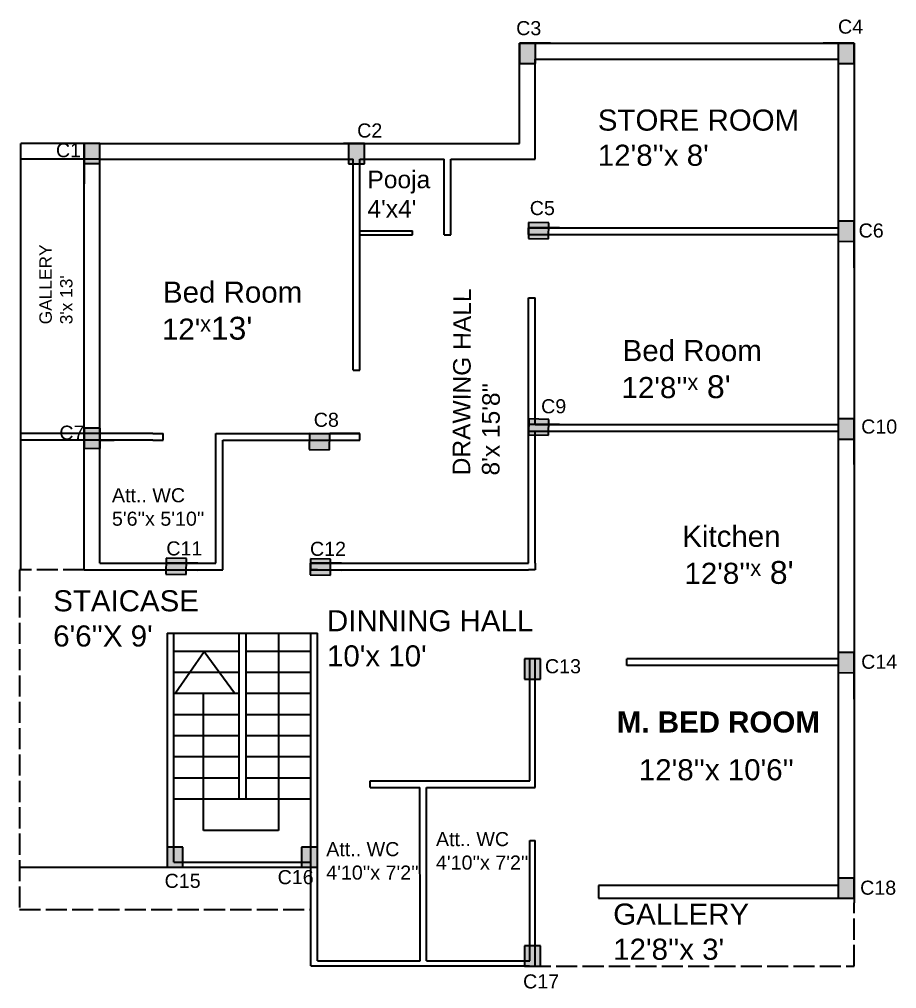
# Model space of a CAD drawing. Header units: feet. Extents: x -818749 to 7402802, y -779513 to 6609444.
# Drawn here: x -816632 to -816133, y -778463 to -777912 of the extents above; entities that cross this region are included whole.
import ezdxf

# ---------------------------------------------------------------- set-up
doc = ezdxf.new("R2010")
doc.units = ezdxf.units.FT
doc.header["$MEASUREMENT"] = 0
doc.linetypes.add('ACAD_ISO02W100', pattern=[15, 12, -3])
doc.linetypes.add('CENTER2', pattern=[1.125, 0.75, -0.125, 0.125, -0.125])
doc.layers.add('GRID', color=7, linetype='CENTER2', plot=False)
doc.styles.get("Standard").update_dxf_attribs({"font": 'arial.ttf'})

msp = doc.modelspace()

# ---------------------------------------------------------------- hatches: boundary and pattern name
at = {"layer": 'GRID', "linetype": 'ByBlock', "true_color": 0xed1f24}
h = msp.add_hatch(color=240, dxfattribs=at)
h.dxf.hatch_style = 1
h.paths.add_polyline_path([(-816331.11933, -778034.07069), (-816333.70307, -778034.06596), (-816342.47966, -778034.06596), (-816342.49136, -778036.30603), (-816331.17743, -778036.4341)])
h.paths.add_polyline_path([(-816157.33136, -777925.28235), (-816166.35567, -777925.27115), (-816166.35567, -777934.22596), (-816166.33136, -777934.22596), (-816166.33136, -777936.76077), (-816157.33136, -777936.77194)])
h.paths.add_polyline_path([(-816157.34154, -778026.43996), (-816166.33136, -778026.42881), (-816166.33136, -778030.22596), (-816166.33136, -778037.9184), (-816157.34154, -778037.92955)])
h.paths.add_polyline_path([(-816338.64705, -777925.3009), (-816347.65136, -777925.28972), (-816347.65136, -777934.22596), (-816347.65136, -777936.77931), (-816338.65136, -777936.79048), (-816338.65136, -777934.22596)])
h.paths.add_polyline_path([(-816157.33136, -778138.9493), (-816166.33136, -778138.93813), (-816166.33136, -778142.06596), (-816166.33136, -778150.42772), (-816157.33136, -778150.43889), (-816157.33136, -778141.83685)])
h.paths.add_polyline_path([(-816157.33136, -778404.44306), (-816157.33136, -778400.17476), (-816166.30592, -778400.16362), (-816166.30592, -778411.6149), (-816157.33136, -778411.6149)])
h.paths.add_polyline_path([(-816157.33136, -778275.4876), (-816157.33136, -778271.8322), (-816166.28758, -778271.82109), (-816166.28758, -778283.31068), (-816157.33136, -778283.32179)])
h.paths.add_polyline_path([(-816335.73574, -778275.47116), (-816338.65136, -778275.46755), (-816338.65136, -778286.95713), (-816335.73574, -778286.96075)])
h.paths.add_polyline_path([(-816338.65136, -778275.46755), (-816341.75815, -778275.46369), (-816341.75815, -778286.95328), (-816338.65136, -778286.95713)])
h.paths.add_polyline_path([(-816341.75815, -778275.46369), (-816344.81046, -778275.4599), (-816344.81046, -778286.94949), (-816341.75815, -778286.95328)])
h.paths.add_polyline_path([(-816331.04189, -778145.92693), (-816338.65136, -778145.91299), (-816338.65136, -778148.145), (-816331.08535, -778148.27562)])
h.paths.add_polyline_path([(-816330.97054, -778142.07096), (-816333.70081, -778142.06596), (-816338.65136, -778142.06596), (-816338.65136, -778142.05689), (-816342.46169, -778142.04991), (-816342.49136, -778143.65334), (-816342.49136, -778145.90596), (-816338.65136, -778145.91299), (-816338.65136, -778145.90596), (-816331.0415, -778145.90596)])
h.paths.add_polyline_path([(-816330.91746, -778139.20244), (-816338.65136, -778139.06893), (-816338.65136, -778142.05689), (-816333.70081, -778142.06596), (-816330.97044, -778142.06596)])
h.paths.add_polyline_path([(-816338.65136, -778139.06893), (-816342.40533, -778139.00412), (-816342.46169, -778142.04991), (-816338.65136, -778142.05689)])
h.paths.add_polyline_path([(-816338.65136, -778145.91299), (-816342.49136, -778145.90596), (-816342.49136, -778148.07871), (-816338.65136, -778148.145)])
h.paths.add_polyline_path([(-816435.88021, -777982.27103), (-816444.95494, -777982.25977), (-816444.95494, -777991.22596), (-816442.33136, -777991.22596), (-816442.33136, -777993.75262), (-816438.49136, -777993.75738), (-816438.49136, -777991.22596), (-816435.88021, -777991.22596)])
h.paths.add_polyline_path([(-816435.88021, -777991.22596), (-816438.49136, -777991.22596), (-816438.49136, -777993.75738), (-816435.88021, -777993.76062)])
h.paths.add_polyline_path([(-816442.33136, -777991.22596), (-816444.95494, -777991.22596), (-816444.95494, -777993.74936), (-816442.33136, -777993.75262)], flags=17)
h.paths.add_polyline_path([(-816586.33136, -777982.20544), (-816595.33136, -777982.19427), (-816595.33136, -777993.68386), (-816586.33136, -777993.69503)])
h.paths.add_polyline_path([(-816586.33136, -778144.20988), (-816595.30325, -778144.19875), (-816595.30325, -778155.68834), (-816586.33136, -778155.69947), (-816586.33136, -778147.22596)])
h.paths.add_polyline_path([(-816537.27115, -778224.90985), (-816539.39428, -778224.90596), (-816548.76263, -778224.90596), (-816548.80515, -778227.20377), (-816537.31727, -778227.40209)])
h.paths.add_polyline_path([(-816537.2001, -778221.06998), (-816539.39428, -778221.06596), (-816548.69157, -778221.06596), (-816548.76263, -778224.90596), (-816539.39428, -778224.90596), (-816537.27108, -778224.90596)])
h.paths.add_polyline_path([(-816537.14938, -778218.32891), (-816548.63725, -778218.1306), (-816548.69157, -778221.06596), (-816548.18484, -778221.06596), (-816548.18484, -778221.04985), (-816539.39428, -778221.06596), (-816537.20002, -778221.06596)])
h.paths.add_polyline_path([(-816455.20438, -778224.91067), (-816457.77661, -778224.90596), (-816462.49136, -778224.90596), (-816466.33136, -778224.90596), (-816466.69584, -778224.90596), (-816466.74723, -778227.68323), (-816455.25935, -778227.88155)])
h.paths.add_polyline_path([(-816455.13332, -778221.0708), (-816457.77661, -778221.06596), (-816466.56717, -778221.06596), (-816466.56717, -778224.88985), (-816457.77661, -778224.90596), (-816455.20429, -778224.90596)])
h.paths.add_polyline_path([(-816455.09146, -778218.80837), (-816466.57933, -778218.61005), (-816466.62448, -778221.04975), (-816457.77661, -778221.06596), (-816455.13323, -778221.06596)])
h.paths.add_polyline_path([(-816455.63342, -778147.40469), (-816465.98664, -778147.22596), (-816467.12166, -778147.22596), (-816467.19272, -778151.06596), (-816455.70117, -778151.06596)])
h.paths.add_polyline_path([(-816455.70117, -778151.06596), (-816467.19272, -778151.06596), (-816467.28919, -778156.27955), (-816455.80131, -778156.47787)])
h.paths.add_polyline_path([(-816338.65136, -778438.74981), (-816341.75815, -778438.74595), (-816341.75815, -778447.23735), (-816344.80768, -778447.23601), (-816344.80768, -778450.17399), (-816341.97353, -778450.17527), (-816338.65136, -778450.21133)])
h.paths.add_polyline_path([(-816341.75815, -778438.74595), (-816344.80768, -778438.74217), (-816344.80768, -778447.23601), (-816341.75815, -778447.23735)])
h.paths.add_polyline_path([(-816335.73296, -778438.75343), (-816338.65136, -778438.74981), (-816338.65136, -778450.23869), (-816335.73296, -778450.23869)])
h.paths.add_polyline_path([(-816466.32039, -778382.55289), (-816471.69317, -778382.54622), (-816471.69317, -778391.06694), (-816466.3198, -778391.06697)])
h.paths.add_polyline_path([(-816462.61844, -778382.55749), (-816466.32039, -778382.55289), (-816466.3198, -778391.06697), (-816466.31959, -778394.04248), (-816462.61844, -778394.04707)])
h.paths.add_polyline_path([(-816466.3198, -778391.06697), (-816471.69317, -778391.06694), (-816471.69317, -778394.03581), (-816466.31959, -778394.04248)])
h.paths.add_polyline_path([(-816544.3327, -778382.54645), (-816548.17242, -778382.54168), (-816548.17252, -778394.03127), (-816539.11721, -778394.04251), (-816539.11721, -778391.06651), (-816544.33277, -778391.06647)])
h.paths.add_polyline_path([(-816539.11721, -778382.55292), (-816544.3327, -778382.54645), (-816544.33277, -778391.06647), (-816539.11721, -778391.06651)], flags=17)
h = msp.add_hatch(color=240, dxfattribs=at)
h.dxf.hatch_style = 1
h.paths.add_polyline_path([(-816342.44396, -778027.23077), (-816342.45952, -778030.20991), (-816333.70307, -778030.22596), (-816331.02483, -778030.22596), (-816330.95609, -778027.42908)])
h.paths.add_polyline_path([(-816333.70307, -778034.06596), (-816331.11922, -778034.06596), (-816331.02495, -778030.23086), (-816333.70307, -778030.22596), (-816342.49136, -778030.22596), (-816342.49136, -778034.04986)])

# ---------------------------------------------------------------- linework, layer by layer
at = {"linetype": 'ByBlock'}
for p, q in [((-816338.64705, -777925.3009), (-816347.72178, -777925.28964)), ((-816347.72178, -777925.28964), (-816347.72178, -777936.77922)), ((-816330.07025, -777925.25817), (-816347.65136, -777925.22596)), ((-816347.65136, -777925.22596), (-816347.65136, -777934.22596)), ((-816338.64705, -777936.79049), (-816338.64705, -777925.3009)), ((-816157.33136, -777925.25817), (-816174.91248, -777925.22596)), ((-816157.28095, -777925.28241), (-816166.35567, -777925.27115)), ((-816166.35567, -777925.27115), (-816166.35567, -777936.76074)), ((-816157.33136, -777934.25817), (-816157.33136, -777925.25817)), ((-816157.28095, -777936.772), (-816157.28095, -777925.28241)), ((-816338.65136, -777934.24244), (-816330.07025, -777934.25817)), ((-816330.07025, -777934.25817), (-816330.07025, -777934.22596)), ((-816174.91248, -777934.22596), (-816166.33136, -777934.24168)), ((-816595.33136, -777982.19419), (-816595.39969, -777993.68378)), ((-816586.32497, -777982.20545), (-816595.33136, -777982.19419)), ((-816595.33136, -777982.22596), (-816595.33136, -778005.20513)), ((-816586.33136, -778005.20513), (-816586.33136, -777982.22596)), ((-816586.32497, -777993.69504), (-816586.32497, -777982.20545)), ((-816438.85095, -777982.22596), (-816447.85095, -777982.22596)), ((-816435.88021, -777982.27103), (-816444.95494, -777982.25977)), ((-816444.95494, -777982.25977), (-816444.95494, -777993.74936)), ((-816435.88021, -777993.76062), (-816435.88021, -777982.27103)), ((-816324.91252, -778030.24206), (-816342.49363, -778030.20985)), ((-816342.49363, -778030.20985), (-816342.49363, -778034.04985)), ((-816330.95609, -778027.42908), (-816342.44396, -778027.23077)), ((-816331.17743, -778036.4341), (-816330.95609, -778027.42908)), ((-816157.34154, -778026.43996), (-816166.41626, -778026.4287)), ((-816166.41626, -778026.4287), (-816166.41626, -778037.91829)), ((-816166.33136, -778030.01891), (-816166.33136, -778052.99808)), ((-816157.34154, -778037.92955), (-816157.34154, -778026.43996)), ((-816157.33136, -778052.99808), (-816157.33136, -778030.01891)), ((-816342.49363, -778034.04985), (-816324.91252, -778034.08206)), ((-816324.91252, -778034.08206), (-816324.91252, -778034.06596)), ((-816342.49136, -778036.30603), (-816331.17743, -778036.4341)), ((-816330.91746, -778139.20244), (-816342.40533, -778139.00412)), ((-816331.08535, -778148.27562), (-816330.91746, -778139.20244)), ((-816157.31625, -778138.94932), (-816166.39097, -778138.93806)), ((-816166.39097, -778138.93806), (-816166.39097, -778150.42765)), ((-816157.31625, -778150.43891), (-816157.31625, -778138.94932)), ((-816586.22852, -778144.21001), (-816595.30325, -778144.19875)), ((-816595.30325, -778144.19875), (-816595.30325, -778155.68834)), ((-816586.22852, -778155.6996), (-816586.22852, -778144.21001)), ((-816324.91025, -778142.08206), (-816342.49136, -778142.04985)), ((-816342.49136, -778142.04985), (-816342.49136, -778145.90596)), ((-816342.49136, -778145.90596), (-816324.91025, -778145.93817)), ((-816324.91025, -778145.93817), (-816324.91025, -778145.90596)), ((-816166.33136, -778141.83685), (-816166.33136, -778164.81602)), ((-816157.33136, -778164.81602), (-816157.33136, -778141.83685)), ((-816595.33136, -778147.20985), (-816595.3384, -778151.05065)), ((-816556.33136, -778147.22596), (-816586.33136, -778147.22596)), ((-816578.19201, -778147.24206), (-816586.33136, -778147.22677)), ((-816556.33136, -778151.06596), (-816586.33136, -778151.06715)), ((-816586.33136, -778151.06715), (-816578.19201, -778151.08206)), ((-816578.19201, -778151.08206), (-816578.19201, -778151.06683)), ((-816520.33136, -778151.06596), (-816520.33136, -778147.22596)), ((-816455.63342, -778147.40469), (-816467.1213, -778147.20637)), ((-816455.80131, -778156.47787), (-816455.63342, -778147.40469)), ((-816455.62022, -778151.05065), (-816438.47383, -778151.08206)), ((-816455.61318, -778147.20985), (-816455.61321, -778147.22596)), ((-816438.47383, -778147.24206), (-816455.61318, -778147.20985)), ((-816438.47383, -778151.08206), (-816438.47383, -778147.24206)), ((-816342.57323, -778148.0773), (-816331.08535, -778148.27562)), ((-816467.28919, -778156.27955), (-816455.80131, -778156.47787)), ((-816537.14938, -778218.32891), (-816548.63725, -778218.1306)), ((-816530.60372, -778221.08206), (-816548.18484, -778221.04985)), ((-816548.18484, -778221.04985), (-816548.18484, -778221.06596)), ((-816537.31727, -778227.40209), (-816537.14938, -778218.32891)), ((-816455.09146, -778218.80837), (-816466.57933, -778218.61005)), ((-816448.98606, -778221.08206), (-816466.56717, -778221.04985)), ((-816466.56717, -778221.04985), (-816466.56717, -778224.88985)), ((-816455.25935, -778227.88155), (-816455.09146, -778218.80837)), ((-816548.80515, -778227.20377), (-816537.31727, -778227.40209)), ((-816548.18484, -778224.88985), (-816530.60372, -778224.92206)), ((-816530.60372, -778224.92206), (-816530.60372, -778224.90596)), ((-816466.74723, -778227.68323), (-816455.25935, -778227.88155)), ((-816466.56717, -778224.88985), (-816448.98606, -778224.92206)), ((-816448.98606, -778224.92206), (-816448.98606, -778224.90596)), ((-816548.17139, -778260.90526), (-816548.17252, -778394.05475)), ((-816157.21286, -778271.83235), (-816166.28758, -778271.82109)), ((-816166.28758, -778271.82109), (-816166.28758, -778283.31068)), ((-816157.21286, -778283.32194), (-816157.21286, -778271.83235)), ((-816335.73574, -778275.47116), (-816344.81046, -778275.4599)), ((-816344.81046, -778275.4599), (-816344.81046, -778286.94949)), ((-816338.65136, -778275.43866), (-816341.75815, -778275.43866)), ((-816338.65136, -778298.41783), (-816338.65136, -778275.43866)), ((-816335.73574, -778286.96075), (-816335.73574, -778275.47116)), ((-816166.33136, -778275.4876), (-816166.33136, -778298.46678)), ((-816157.33136, -778298.46678), (-816157.33136, -778275.4876)), ((-816548.17233, -778371.07563), (-816548.17252, -778371.07563)), ((-816548.17252, -778371.07563), (-816548.17252, -778394.0548)), ((-816462.56795, -778394.05529), (-816462.56795, -778371.07612)), ((-816539.11721, -778382.55292), (-816548.19194, -778382.54166)), ((-816548.19194, -778382.54166), (-816548.19194, -778394.03125)), ((-816539.11721, -778394.04251), (-816539.11721, -778382.55292)), ((-816462.61844, -778382.55749), (-816471.69317, -778382.54622)), ((-816471.69317, -778382.54622), (-816471.69317, -778394.03581)), ((-816462.61844, -778394.04707), (-816462.61844, -778382.55749)), ((-816548.17252, -778394.0548), (-816539.17252, -778394.0548)), ((-816471.56795, -778394.05524), (-816471.56795, -778394.05529)), ((-816471.56795, -778394.05529), (-816466.31959, -778394.05529)), ((-816302.65136, -778404.42696), (-816302.65136, -778411.6149)), ((-816174.91248, -778404.41085), (-816174.91248, -778404.42696)), ((-816157.2312, -778400.17488), (-816166.30592, -778400.16362)), ((-816166.30592, -778400.16362), (-816166.30592, -778411.65321)), ((-816157.33136, -778411.6149), (-816157.33136, -778404.44306)), ((-816157.2312, -778411.66447), (-816157.2312, -778400.17488)), ((-816302.65136, -778411.6149), (-816157.33136, -778411.6149)), ((-816338.65136, -778450.23869), (-816338.65136, -778427.25951)), ((-816335.73296, -778438.75343), (-816344.80768, -778438.74217)), ((-816344.80768, -778438.74217), (-816344.80768, -778450.23175)), ((-816335.73296, -778450.24302), (-816335.73296, -778438.75343))]:
    msp.add_line(p, q, dxfattribs=at)
for p, q in [((-816347.65136, -777925.22596), (-816157.33136, -777925.22596)), ((-816347.65136, -777982.22596), (-816347.65136, -777925.22596)), ((-816347.65136, -777925.22596), (-816157.33136, -777925.22596)), ((-816347.65136, -777982.22596), (-816347.65136, -777925.22596)), ((-816157.33136, -777925.22596), (-816157.33136, -778414.27866)), ((-816157.33136, -777925.22596), (-816157.33136, -778414.27866)), ((-816338.65136, -777934.22596), (-816166.33136, -777934.22596)), ((-816338.65136, -777982.22596), (-816338.65136, -777934.22596)), ((-816338.65136, -777934.22596), (-816166.33136, -777934.22596)), ((-816338.65136, -777982.22596), (-816338.65136, -777934.22596)), ((-816166.33136, -777934.22596), (-816166.33136, -777982.22596)), ((-816166.33136, -777934.22596), (-816166.33136, -777982.22596)), ((-816631.33136, -778224.88964), (-816631.33136, -777982.19419)), ((-816595.33136, -778224.88964), (-816595.33136, -777982.19419)), ((-816586.33136, -777982.22596), (-816347.65136, -777982.22596)), ((-816586.33136, -777982.22596), (-816347.65136, -777982.22596)), ((-816338.65136, -777991.22596), (-816338.65136, -777982.22596)), ((-816338.65136, -777991.22596), (-816338.65136, -777982.22596)), ((-816166.33136, -777982.22596), (-816166.33136, -778030.22596)), ((-816166.33136, -777982.22596), (-816166.33136, -778030.22596)), ((-816586.33136, -777991.22596), (-816442.33136, -777991.22596)), ((-816586.33136, -778147.22596), (-816586.33136, -777991.22596)), ((-816586.33136, -777991.22596), (-816442.33136, -777991.22596)), ((-816586.33136, -778147.22596), (-816586.33136, -777991.22596)), ((-816442.33136, -778111.22596), (-816442.33136, -777991.22596)), ((-816442.33136, -778111.22596), (-816442.33136, -777991.22596)), ((-816438.49136, -777991.22596), (-816390.49136, -777991.22596)), ((-816438.49136, -778111.22596), (-816438.49136, -777991.22596)), ((-816438.49136, -777991.22596), (-816390.49136, -777991.22596)), ((-816438.49136, -778111.22596), (-816438.49136, -777991.22596)), ((-816390.49136, -778034.24182), (-816390.49136, -777991.22596)), ((-816390.49136, -778034.24182), (-816390.49136, -777991.22596)), ((-816386.65136, -777991.22596), (-816342.49136, -777991.22596)), ((-816386.65136, -778034.24182), (-816386.65136, -777991.22596)), ((-816386.65136, -777991.22596), (-816338.65136, -777991.22596)), ((-816386.65136, -778034.24182), (-816386.65136, -777991.22596)), ((-816342.49136, -778034.06596), (-816342.49136, -778030.22596)), ((-816342.49136, -778030.22596), (-816166.33136, -778030.22596)), ((-816342.49136, -778034.06596), (-816342.49136, -778030.22596)), ((-816338.65136, -778030.22596), (-816166.33136, -778030.22596)), ((-816438.49136, -778032.04292), (-816408.49136, -778032.04292)), ((-816438.49136, -778034.24182), (-816408.49136, -778034.24182)), ((-816438.49136, -778034.24182), (-816408.49136, -778034.24182)), ((-816438.49136, -778034.24182), (-816408.49136, -778034.24182)), ((-816408.49136, -778034.24182), (-816408.49136, -778032.04292)), ((-816390.49136, -778034.24182), (-816386.65136, -778034.24182)), ((-816390.49136, -778034.24182), (-816386.65136, -778034.24182)), ((-816390.49136, -778034.24182), (-816386.65136, -778034.24182)), ((-816390.49136, -778034.24182), (-816386.65136, -778034.24182)), ((-816342.49136, -778034.06596), (-816166.33136, -778034.06596)), ((-816338.65136, -778034.06596), (-816166.33136, -778034.06596)), ((-816166.33136, -778034.06596), (-816166.33136, -778142.06596)), ((-816166.33136, -778034.06596), (-816166.33136, -778142.06596)), ((-816342.49136, -778221.06596), (-816342.49136, -778070.06596)), ((-816342.49136, -778070.06596), (-816338.65136, -778070.06596)), ((-816342.49136, -778221.06596), (-816342.49136, -778070.06596)), ((-816338.65136, -778142.06596), (-816338.65136, -778070.06596)), ((-816338.65136, -778142.06596), (-816338.65136, -778070.06596)), ((-816442.33136, -778111.22596), (-816438.49136, -778111.22596)), ((-816338.65136, -778142.06596), (-816166.33136, -778142.06596)), ((-816338.65136, -778142.06596), (-816166.33136, -778142.06596)), ((-816338.65136, -778145.90596), (-816290.65136, -778145.90596)), ((-816338.65136, -778221.06596), (-816338.65136, -778145.90596)), ((-816338.65136, -778145.90596), (-816290.65136, -778145.90596)), ((-816338.65136, -778221.06596), (-816338.65136, -778145.90596)), ((-816286.81136, -778145.90596), (-816245.87248, -778145.90596)), ((-816286.81136, -778145.90596), (-816245.87248, -778145.90596)), ((-816245.87248, -778145.90596), (-816166.33136, -778145.90596)), ((-816242.03248, -778145.90596), (-816166.33136, -778145.90596)), ((-816166.33136, -778145.90596), (-816166.33136, -778275.43866)), ((-816166.33136, -778145.90596), (-816166.33136, -778275.43866)), ((-816586.33136, -778221.06596), (-816586.33136, -778147.22596)), ((-816586.33136, -778221.06596), (-816586.33136, -778151.06596)), ((-816556.33136, -778147.22596), (-816550.33136, -778147.22596)), ((-816556.33136, -778147.22596), (-816550.33136, -778147.22596)), ((-816556.33136, -778151.06596), (-816550.33136, -778151.06596)), ((-816556.33136, -778151.06596), (-816550.33136, -778151.06596)), ((-816550.33136, -778151.06596), (-816550.33136, -778147.22596)), ((-816520.33136, -778147.22596), (-816442.33136, -778147.22596)), ((-816520.33136, -778147.22596), (-816438.49136, -778147.22596)), ((-816520.33136, -778221.06596), (-816520.33136, -778151.06596)), ((-816520.33136, -778221.06596), (-816520.33136, -778151.06596)), ((-816516.49136, -778151.06596), (-816442.33136, -778151.06596)), ((-816516.49136, -778221.06596), (-816516.49136, -778151.06596)), ((-816516.49136, -778151.06596), (-816438.49136, -778151.06596)), ((-816516.49136, -778224.90596), (-816516.49136, -778151.06596)), ((-816438.49136, -778151.06596), (-816438.49136, -778147.22596)), ((-816438.49136, -778151.06596), (-816438.49136, -778147.22596)), ((-816586.33136, -778221.06596), (-816520.33136, -778221.06596)), ((-816586.33136, -778221.06596), (-816520.33136, -778221.06596)), ((-816466.56717, -778221.06596), (-816442.33136, -778221.06596)), ((-816466.56717, -778221.06596), (-816438.49136, -778221.06596)), ((-816466.56717, -778221.06596), (-816466.56717, -778224.90596)), ((-816466.56717, -778224.90596), (-816466.56717, -778221.06596)), ((-816438.49136, -778221.06596), (-816342.49136, -778221.06596)), ((-816438.49136, -778221.06596), (-816342.49136, -778221.06596)), ((-816595.33136, -778224.90596), (-816516.49136, -778224.90596)), ((-816595.33136, -778224.90596), (-816516.49136, -778224.90596)), ((-816466.56717, -778224.90596), (-816466.33136, -778224.90596)), ((-816466.56717, -778224.90596), (-816466.33136, -778224.90596)), ((-816466.56717, -778224.90596), (-816466.56717, -778224.90596)), ((-816462.49136, -778224.90596), (-816466.33136, -778224.90596)), ((-816462.49136, -778224.90596), (-816342.49136, -778224.90596)), ((-816462.49136, -778224.90596), (-816342.49136, -778224.90596)), ((-816548.17167, -778260.90526), (-816466.33136, -778260.90596)), ((-816548.17167, -778260.90526), (-816466.33136, -778260.90596)), ((-816544.33277, -778391.06631), (-816544.33167, -778260.9053)), ((-816544.33277, -778391.06631), (-816544.33167, -778260.9053)), ((-816507.33152, -778260.90561), (-816507.33231, -778355.06663)), ((-816503.33152, -778260.90564), (-816503.33231, -778355.06666)), ((-816484.77952, -778260.9058), (-816484.77952, -778373.07575)), ((-816484.77952, -778260.9058), (-816484.77952, -778373.07575)), ((-816466.32886, -778260.91457), (-816462.50767, -778260.91431)), ((-816466.31569, -778450.11897), (-816466.32886, -778260.91457)), ((-816466.31569, -778450.11897), (-816466.32886, -778260.91457)), ((-816462.592, -778447.18427), (-816462.50767, -778260.91431)), ((-816462.592, -778447.18427), (-816462.50767, -778260.91431)), ((-816544.33175, -778271.06631), (-816507.3316, -778271.06663)), ((-816544.33175, -778271.06631), (-816507.3316, -778271.06663)), ((-816526.97692, -778271.40139), (-816543.37633, -778295.06645)), ((-816526.97692, -778271.40139), (-816543.37633, -778295.06645)), ((-816509.74434, -778295.06645), (-816526.97692, -778271.40139)), ((-816509.74434, -778295.06645), (-816526.97692, -778271.40139)), ((-816503.3316, -778271.06666), (-816466.33175, -778271.06697)), ((-816503.3316, -778271.06666), (-816466.33175, -778271.06697)), ((-816341.75815, -778344.90596), (-816341.75815, -778275.43866)), ((-816338.65136, -778275.43866), (-816341.75815, -778275.43866)), ((-816338.65136, -778348.74596), (-816338.65136, -778275.43866)), ((-816166.33136, -778275.43866), (-816286.68365, -778275.43866)), ((-816286.68365, -778279.27866), (-816286.68365, -778275.43866)), ((-816544.33186, -778283.06631), (-816507.3317, -778283.06663)), ((-816544.33186, -778283.06631), (-816507.3317, -778283.06663)), ((-816503.3317, -778283.06666), (-816466.33186, -778283.06697)), ((-816503.3317, -778283.06666), (-816466.33186, -778283.06697)), ((-816338.65136, -778348.74596), (-816338.65136, -778278.42696)), ((-816166.33136, -778279.27866), (-816286.68365, -778279.27866)), ((-816166.33136, -778279.27866), (-816286.68365, -778279.27866)), ((-816286.68365, -778279.27866), (-816286.68365, -778279.27866)), ((-816166.33136, -778279.27866), (-816166.33136, -778404.42696)), ((-816166.33136, -778279.27866), (-816166.33136, -778404.42696)), ((-816544.33196, -778295.06631), (-816507.3318, -778295.06663)), ((-816544.33196, -778295.06631), (-816507.3318, -778295.06663)), ((-816527.51609, -778373.07575), (-816527.51543, -778295.06645)), ((-816527.51609, -778373.07575), (-816527.51543, -778295.06645)), ((-816503.3318, -778295.06666), (-816466.33196, -778295.06697)), ((-816503.3318, -778295.06666), (-816466.33196, -778295.06697)), ((-816544.33206, -778307.06631), (-816507.33191, -778307.06663)), ((-816544.33206, -778307.06631), (-816507.33191, -778307.06663)), ((-816503.33191, -778307.06666), (-816466.33206, -778307.06697)), ((-816503.33191, -778307.06666), (-816466.33206, -778307.06697)), ((-816544.33216, -778319.06631), (-816507.33201, -778319.06663)), ((-816544.33216, -778319.06631), (-816507.33201, -778319.06663)), ((-816503.33201, -778319.06666), (-816466.33216, -778319.06697)), ((-816503.33201, -778319.06666), (-816466.33216, -778319.06697)), ((-816544.33226, -778331.06631), (-816507.33211, -778331.06663)), ((-816544.33226, -778331.06631), (-816507.33211, -778331.06663)), ((-816503.33211, -778331.06666), (-816466.33226, -778331.06697)), ((-816503.33211, -778331.06666), (-816466.33226, -778331.06697)), ((-816544.33236, -778343.06631), (-816507.33221, -778343.06663)), ((-816544.33236, -778343.06631), (-816507.33221, -778343.06663)), ((-816503.33221, -778343.06666), (-816466.33236, -778343.06697)), ((-816503.33221, -778343.06666), (-816466.33236, -778343.06697)), ((-816432.54743, -778348.74596), (-816432.54569, -778344.90596)), ((-816432.54743, -778348.74596), (-816404.32975, -778348.74596)), ((-816432.54743, -778348.74596), (-816404.32975, -778348.74596)), ((-816432.54569, -778344.90596), (-816342.49136, -778344.90596)), ((-816432.54569, -778344.90596), (-816341.75815, -778344.90596)), ((-816404.14328, -778447.21078), (-816404.32975, -778348.74596)), ((-816404.14328, -778447.21078), (-816404.32975, -778348.74596)), ((-816400.50668, -778447.21243), (-816400.49149, -778348.74596)), ((-816400.50668, -778447.21243), (-816400.49149, -778348.74596)), ((-816400.49149, -778348.74596), (-816342.49136, -778348.74596)), ((-816400.49149, -778348.74596), (-816338.65136, -778348.74596)), ((-816544.33246, -778355.06631), (-816466.33246, -778355.06697)), ((-816544.33246, -778355.06631), (-816466.33246, -778355.06697)), ((-816484.77952, -778373.07575), (-816527.51609, -778373.07575)), ((-816484.77952, -778373.07575), (-816527.51609, -778373.07575)), ((-816341.75815, -778447.23903), (-816341.75815, -778378.74596)), ((-816341.75815, -778378.74596), (-816338.65136, -778378.74596)), ((-816338.65136, -778404.42696), (-816338.65136, -778378.74596)), ((-816338.65136, -778407.36329), (-816338.65136, -778378.74596)), ((-816632.17167, -778394.05421), (-816466.31959, -778394.05527)), ((-816632.17167, -778394.05421), (-816466.31959, -778394.05527)), ((-816544.33277, -778391.06647), (-816466.3198, -778391.06697)), ((-816544.33277, -778391.06647), (-816466.3198, -778391.06697)), ((-816462.56795, -778391.067), (-816462.49136, -778391.067)), ((-816462.56795, -778391.067), (-816462.49136, -778391.067)), ((-816462.56795, -778394.05529), (-816462.49136, -778394.05529)), ((-816462.56795, -778394.05529), (-816462.49136, -778394.05529)), ((-816166.33136, -778404.42696), (-816302.65136, -778404.42696)), ((-816338.65136, -778450.23869), (-816338.65136, -778407.36329)), ((-816338.65136, -778450.23869), (-816338.65136, -778407.36329)), ((-816462.592, -778447.18427), (-816404.14328, -778447.20995)), ((-816462.592, -778447.18427), (-816404.14328, -778447.20995)), ((-816432.59201, -778447.19785), (-816432.59201, -778447.19745)), ((-816400.50668, -778447.21155), (-816341.75816, -778447.23735)), ((-816400.50668, -778447.21155), (-816341.75816, -778447.23735)), ((-816466.31569, -778450.11897), (-816341.97353, -778450.17527)), ((-816466.31569, -778450.11897), (-816341.97353, -778450.17527))]:
    msp.add_line(p, q)
at = {"linetype": 'ACAD_ISO02W100'}
for p, q in [((-816595.33136, -778224.90596), (-816632.17167, -778224.90572)), ((-816632.17167, -778224.90572), (-816632.17167, -778418.06596)), ((-816595.33136, -778224.90596), (-816632.17167, -778224.90572)), ((-816632.17167, -778224.90572), (-816632.17167, -778418.06596)), ((-816462.49136, -778414.22596), (-816462.49136, -778414.22596)), ((-816462.49136, -778414.22596), (-816462.49136, -778414.22596)), ((-816462.49136, -778414.22596), (-816462.49136, -778414.22596)), ((-816462.49136, -778414.22596), (-816462.49136, -778414.22596)), ((-816157.33136, -778450.23869), (-816157.33136, -778414.27866)), ((-816157.33136, -778450.23869), (-816157.33136, -778414.27866)), ((-816632.17167, -778418.06596), (-816466.31792, -778418.0676)), ((-816632.17167, -778418.06596), (-816466.31792, -778418.0676)), ((-816341.75912, -778450.23869), (-816157.33136, -778450.23869)), ((-816341.75912, -778450.23869), (-816157.33136, -778450.23869))]:
    msp.add_line(p, q, dxfattribs=at)
at = {"layer": 'GRID', "linetype": 'ByBlock'}
for p, q in [((-816347.72178, -777936.77922), (-816338.64705, -777936.79049)), ((-816166.35567, -777936.76074), (-816157.28095, -777936.772)), ((-816595.33136, -777982.19419), (-816631.33136, -777982.19419)), ((-816586.32497, -777991.22596), (-816631.33136, -777991.22596)), ((-816595.39969, -777993.68378), (-816586.32497, -777993.69504)), ((-816444.95494, -777993.74936), (-816435.88021, -777993.76062)), ((-816342.44396, -778027.23077), (-816342.49136, -778036.30603)), ((-816166.41626, -778037.91829), (-816157.34154, -778037.92955)), ((-816342.40533, -778139.00412), (-816342.57323, -778148.0773)), ((-816290.65136, -778145.90596), (-816286.81136, -778145.90596)), ((-816586.22852, -778147.22596), (-816631.33136, -778147.22596)), ((-816586.22852, -778151.06715), (-816631.33136, -778151.06715)), ((-816467.1213, -778147.20637), (-816467.28919, -778156.27955)), ((-816166.39097, -778150.42765), (-816157.31625, -778150.43891)), ((-816595.30325, -778155.68834), (-816586.22852, -778155.6996)), ((-816548.63725, -778218.1306), (-816548.80515, -778227.20377)), ((-816466.57933, -778218.61005), (-816466.74723, -778227.68323)), ((-816338.65136, -778221.06596), (-816338.65136, -778224.90706)), ((-816338.65231, -778224.90706), (-816342.49231, -778224.90706)), ((-816166.28758, -778283.31068), (-816157.21286, -778283.32194)), ((-816344.81046, -778286.94949), (-816335.73574, -778286.96075)), ((-816548.19194, -778394.03125), (-816539.11721, -778394.04251)), ((-816471.69317, -778394.03581), (-816462.61844, -778394.04707)), ((-816166.30592, -778411.65321), (-816157.2312, -778411.66447)), ((-816344.80768, -778450.23175), (-816335.73296, -778450.24302))]:
    msp.add_line(p, q, dxfattribs=at)

# ---------------------------------------------------------------- texts
at = {"linetype": 'ByBlock'}
for s, height, p in [('Bed Room', 12, (-816550.48046, -778072.80791)), ('Bed Room', 12, (-816550.48046, -778072.80791)), ("12'", 12, (-816551.078, -778093.86107)), ("12'", 12, (-816551.078, -778093.86107)), ("ˣ13'", 12.99996, (-816529.2308, -778093.86107)), ("ˣ13'", 12.99996, (-816529.2308, -778093.86107)), ('Bed Room', 12, (-816289.00726, -778106.06596)), ('Bed Room', 12, (-816289.00726, -778106.06596)), ("12'8''", 12, (-816289.60481, -778127.11912)), ("12'8''", 12, (-816289.60481, -778127.11912)), ("ˣ 8'", 12.99996, (-816252.03318, -778127.11912)), ("ˣ 8'", 12.99996, (-816252.03318, -778127.11912)), ('Kitchen', 12, (-816255.04935, -778211.74412)), ('Kitchen', 12, (-816255.04935, -778211.74412)), ("12'8''", 12, (-816253.82152, -778232.79729)), ("12'8''", 12, (-816253.82152, -778232.79729)), ("ˣ 8'", 12.99996, (-816216.2499, -778232.79729)), ("ˣ 8'", 12.99996, (-816216.2499, -778232.79729))]:
    msp.add_text(s, height=height, dxfattribs=at).set_placement(p)
at = {"layer": 'Defpoints', "linetype": 'ByBlock', "attachment_point": 1}
for s, width, heights, insert, char_height in [("Pooja\\P4'x4'", 216.8462515, [0], (-816434.16191, -777997.71327), 10), ('{\\fArial|b1|i0|c0|p34;M. BED ROOM}', 116.9552336, [23.01049], (-816292.27713, -778305.39044), 12), ("12'8''x 10'6''", 138.5801276, [136.05347], (-816279.74698, -778332.56528), 12)]:
    msp.add_mtext_dynamic_manual_height_columns(s, width=width, gutter_width=445.0955, heights=heights, dxfattribs=dict(at, insert=insert, char_height=char_height))
at = {"layer": 'GRID', "linetype": 'ByBlock', "attachment_point": 1}
for s, insert, char_height, width in [('C3', (-816349.55783, -777912.64134), 8, 20.3688715), ('C4', (-816166.45346, -777911.77426), 8, 20.3688715), ('C2', (-816440.01459, -777970.8667), 8, 14.0861167), ('C1', (-816611.36557, -777982.07325), 8, 19.4374606), ('C5', (-816341.81267, -778014.98824), 8, 17.2300192), ('C6', (-816154.73904, -778027.75694), 8, 48.6219088), ('C9', (-816335.36109, -778127.75785), 8, 27.1530442), ('C8', (-816464.70864, -778135.45154), 8, 25.4003661), ('C10', (-816153.28962, -778139.30292), 8, 27.1530442), ('C7', (-816609.44912, -778142.78042), 8, 16.7088812), ("Att.. WC\\P5'6''x 5'10''", (-816579.51227, -778178.38214), 8, 284.835699), ('C11', (-816548.57963, -778208.62885), 8, 25.2967156), ('C12', (-816466.8449, -778208.87637), 8, 17.4161571), ("STAICASE\\P6'6''X 9'", (-816612.93023, -778236.44157), 12, 534.4380928), ("\\pxt8;DINNING HALL\\P10'x 10'", (-816457.18439, -778247.76402), 12, 728.4020163), ('C13', (-816333.1813, -778275.65923), 8, 18.5512615), ('C14', (-816153.28962, -778273.10303), 8, 14.4745051), ("Att.. WC\\P4'10''x 7'2''", (-816395.17807, -778374.01964), 8, 242.7059234), ("Att.. WC\\P4'10''x 7'2''", (-816457.60441, -778379.72569), 8, 242.7059234), ('C15', (-816549.56058, -778397.75052), 8, 11.680032), ('C16', (-816485.25091, -778395.64584), 8, 11.9568339), ('C18', (-816153.87425, -778401.64469), 8, 17.040274), ("GALLERY\\P12'8''x 3'", (-816294.34804, -778414.67968), 12, 250.5171904), ('C17', (-816345.61262, -778454.95665), 8, 18.1099656)]:
    msp.add_mtext(s, dxfattribs=dict(at, insert=insert, char_height=char_height, width=width))
at = {"layer": 'GRID', "linetype": 'ByBlock', "insert": (-816303.10283, -777962.94534), "char_height": 12, "attachment_point": 1}
msp.add_mtext_dynamic_manual_height_columns("STORE ROOM\\P12'8''x 8'", width=507.4320337, gutter_width=445.0955, heights=[0], dxfattribs=at)
at = {"layer": 'GRID', "linetype": 'ByBlock', "attachment_point": 1}
for s, insert, char_height, width, rotation in [("GALLERY\\P3'x 13'", (-816620.78834, -778085.12104), 7.050554, 147.1904214, 90), ("DRAWING HALL\\P8'x 15'8''", (-816385.73145, -778171.05092), 10, 431.451632, 89.7307838)]:
    msp.add_mtext(s, dxfattribs=dict(at, insert=insert, char_height=char_height, width=width, rotation=rotation))

doc.saveas('drawing.dxf')
